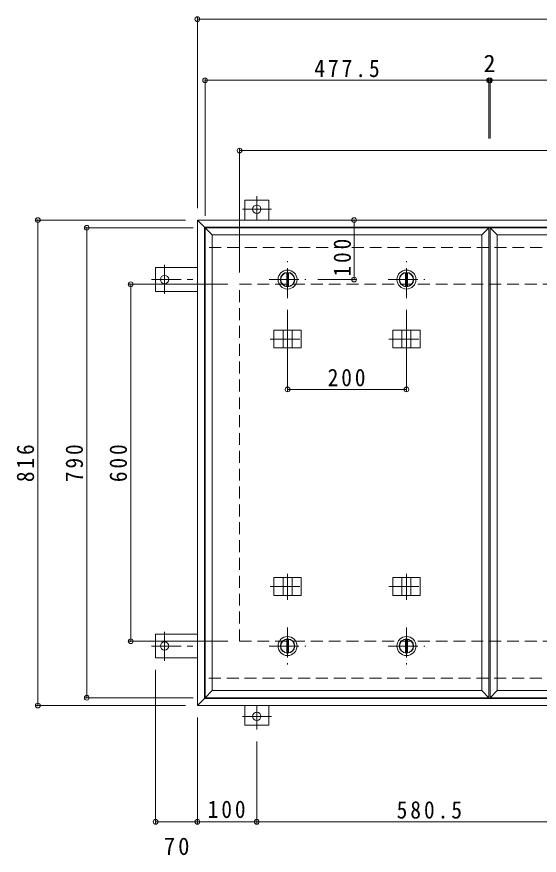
# Model space of a CAD drawing. Units: millimetres at full size, sheet at 1:10; some dimension numbers follow another scale. Extents: x -2686 to 2789, y -1962 to 1769.
# Drawn here: x -2686 to -1807, y -179 to 1231 of the extents above; entities that cross this region are included whole.
import ezdxf
from ezdxf.enums import TextEntityAlignment as Align

# ---------------------------------------------------------------- set-up
doc = ezdxf.new("R2010")
doc.units = ezdxf.units.MM
doc.header["$LTSCALE"] = 10
doc.header["$PDMODE"] = 32
doc.header["$PDSIZE"] = 8
doc.linetypes.add('CHAIN1', pattern=[8, 5, -1, 1, -1])
doc.linetypes.add('DASHED2', pattern=[3, 2, -1])
for name, color, linetype, lineweight in [('0-1_躯体', 2, 'DASHED2', 9), ('0-2_仕上', 4, 'Continuous', 9), ('0-3_建具', 4, 'Continuous', 9), ('0-C_084', 2, 'Continuous', 9), ('0-E_090', 3, 'Continuous', 9), ('0-F_092', 7, 'Continuous', 9)]:
    doc.layers.add(name, color=color, linetype=linetype, lineweight=lineweight)
doc.styles.add('ＭＳ ゴシック', font='')
doc.styles.get('ＭＳ ゴシック').set_extended_font_data('MS Gothic')

msp = doc.modelspace()

# ---------------------------------------------------------------- linework, layer by layer
at = {"layer": '0-1_躯体'}
for p, q in [((-452.35, 842.92), (-2370.35, 842.92)), ((-2311.35, 180.92), (-2311.35, 780.92)), ((-2311.35, 780.92), (-511.35, 780.92)), ((-2311.35, 180.92), (-511.35, 180.92)), ((-932.85, 118.92), (-2370.35, 118.92))]:
    msp.add_line(p, q, dxfattribs=at)
at = {"layer": '0-2_仕上'}
for p, q in [((-2369.35, 85.92), (-2369.35, 875.92)), ((-2369.35, 875.92), (-1891.85, 875.92)), ((-1891.85, 85.92), (-1891.85, 875.92)), ((-1889.85, 875.92), (-1412.35, 875.92)), ((-1877.85, 863.92), (-1889.85, 875.92)), ((-1889.85, 85.92), (-1889.85, 875.92)), ((-1903.85, 97.92), (-1903.85, 863.92)), ((-1877.85, 863.92), (-1424.35, 863.92)), ((-1877.85, 97.92), (-1877.85, 863.92)), ((-1877.85, 97.92), (-1889.85, 85.92)), ((-1889.85, 85.92), (-1412.35, 85.92)), ((-1877.85, 97.92), (-1424.35, 97.92))]:
    msp.add_line(p, q, dxfattribs=at)
for points in [[(-2357.35, 97.92), (-2357.35, 863.92), (-2369.35, 875.92)], [(-2357.35, 863.92), (-1903.85, 863.92), (-1891.85, 875.92)], [(-2357.35, 97.92), (-2369.35, 85.92), (-1891.85, 85.92)], [(-2357.35, 97.92), (-1903.85, 97.92), (-1891.85, 85.92)]]:
    msp.add_lwpolyline(points, dxfattribs=at)
at = {"layer": '0-3_建具', "color": 2}
for p, q in [((-2382.35, 72.92), (-2382.35, 888.92)), ((-2382.35, 888.92), (-2370.35, 876.92)), ((-440.35, 888.92), (-2382.35, 888.92)), ((-2370.35, 84.92), (-2370.35, 876.92)), ((-452.35, 876.92), (-2370.35, 876.92)), ((-2382.35, 72.92), (-2370.35, 84.92)), ((-452.35, 84.92), (-2370.35, 84.92)), ((-440.35, 72.92), (-2382.35, 72.92))]:
    msp.add_line(p, q, dxfattribs=at)
at = {"layer": '0-3_建具', "linetype": 'CHAIN1'}
for p, q in [((-2230.6, 711.04), (-2230.6, 667.8)), ((-2030.6, 711.04), (-2030.6, 667.8)), ((-2260.01, 688.92), (-2201.19, 688.92)), ((-2060.01, 688.92), (-2001.19, 688.92)), ((-2230.6, 250.81), (-2230.6, 294.04)), ((-2030.6, 250.81), (-2030.6, 294.04)), ((-2260.01, 272.92), (-2201.19, 272.92)), ((-2060.01, 272.92), (-2001.19, 272.92))]:
    msp.add_line(p, q, dxfattribs=at)
at = {"layer": '0-3_建具'}
for p, q in [((-2253.69, 703.92), (-2207.51, 703.92)), ((-2253.69, 703.92), (-2253.69, 673.92)), ((-2238.1, 703.92), (-2238.1, 673.92)), ((-2223.1, 703.92), (-2223.1, 673.92)), ((-2207.51, 703.92), (-2207.51, 673.92)), ((-2053.69, 703.92), (-2007.51, 703.92)), ((-2053.69, 703.92), (-2053.69, 673.92)), ((-2038.1, 703.92), (-2038.1, 673.92)), ((-2023.1, 703.92), (-2023.1, 673.92)), ((-2007.51, 703.92), (-2007.51, 673.92)), ((-2253.69, 673.92), (-2207.51, 673.92)), ((-2053.69, 673.92), (-2007.51, 673.92)), ((-2253.69, 287.92), (-2207.51, 287.92)), ((-2253.69, 257.92), (-2253.69, 287.92)), ((-2238.1, 257.92), (-2238.1, 287.92)), ((-2223.1, 257.92), (-2223.1, 287.92)), ((-2207.51, 257.92), (-2207.51, 287.92)), ((-2053.69, 287.92), (-2007.51, 287.92)), ((-2053.69, 257.92), (-2053.69, 287.92)), ((-2038.1, 257.92), (-2038.1, 287.92)), ((-2023.1, 257.92), (-2023.1, 287.92)), ((-2007.51, 257.92), (-2007.51, 287.92)), ((-2253.69, 257.92), (-2207.51, 257.92)), ((-2053.69, 257.92), (-2007.51, 257.92))]:
    msp.add_line(p, q, dxfattribs=at)
at = {"layer": '0-C_084', "linetype": 'CHAIN1'}
for p, q in [((-2230.6, 757.92), (-2230.6, 819.92)), ((-2030.6, 757.92), (-2030.6, 819.92)), ((-2261.6, 788.92), (-2199.6, 788.92)), ((-2061.6, 788.92), (-1999.6, 788.92)), ((-2230.6, 203.92), (-2230.6, 141.92)), ((-2030.6, 203.92), (-2030.6, 141.92)), ((-2261.6, 172.92), (-2199.6, 172.92)), ((-2061.6, 172.92), (-1999.6, 172.92))]:
    msp.add_line(p, q, dxfattribs=at)
at = {"layer": '0-C_084'}
for p, q in [((-2232.1, 800.33), (-2232.1, 777.52)), ((-2229.1, 800.33), (-2229.1, 777.52)), ((-2032.1, 800.33), (-2032.1, 777.52)), ((-2029.1, 800.33), (-2029.1, 777.52)), ((-2232.1, 161.52), (-2232.1, 184.33)), ((-2229.1, 161.52), (-2229.1, 184.33)), ((-2032.1, 161.52), (-2032.1, 184.33)), ((-2029.1, 161.52), (-2029.1, 184.33))]:
    msp.add_line(p, q, dxfattribs=at)
for centre, radius in [((-2230.6, 788.92), 16), ((-2030.6, 788.92), 16), ((-2230.6, 788.92), 12), ((-2230.6, 788.92), 11.5), ((-2030.6, 788.92), 12), ((-2030.6, 788.92), 11.5), ((-2230.6, 172.92), 16), ((-2230.6, 172.92), 12), ((-2230.6, 172.92), 11.5), ((-2030.6, 172.92), 16), ((-2030.6, 172.92), 12), ((-2030.6, 172.92), 11.5)]:
    msp.add_circle(centre, radius, dxfattribs=at)
at = {"layer": '0-E_090'}
for p, q in [((-2302.35, 888.92), (-2302.35, 922.12)), ((-2262.35, 922.12), (-2302.35, 922.12)), ((-2262.35, 888.92), (-2262.35, 922.12)), ((-2382.35, 808.92), (-2452.55, 808.92)), ((-2452.55, 808.92), (-2452.55, 768.92)), ((-2382.35, 768.92), (-2452.55, 768.92)), ((-2382.35, 192.92), (-2452.55, 192.92)), ((-2452.55, 152.92), (-2452.55, 192.92)), ((-2382.35, 152.92), (-2452.55, 152.92)), ((-2302.35, 72.92), (-2302.35, 39.72)), ((-2262.35, 72.92), (-2262.35, 39.72)), ((-2262.35, 39.72), (-2302.35, 39.72))]:
    msp.add_line(p, q, dxfattribs=at)
at = {"layer": '0-E_090', "linetype": 'CHAIN1'}
for p, q in [((-2282.35, 929.28), (-2282.35, 889.12)), ((-2257.51, 907.12), (-2306.39, 907.12)), ((-2437.55, 813.76), (-2437.55, 764.88)), ((-2459.71, 788.92), (-2382.35, 788.92)), ((-2437.55, 148.08), (-2437.55, 196.97)), ((-2459.71, 172.92), (-2382.35, 172.92)), ((-2282.35, 32.57), (-2282.35, 72.72)), ((-2257.51, 54.72), (-2306.39, 54.72))]:
    msp.add_line(p, q, dxfattribs=at)
at = {"layer": '0-E_090'}
for centre in [(-2282.35, 907.12), (-2437.55, 788.92), (-2437.55, 172.92), (-2282.35, 54.72)]:
    msp.add_circle(centre, 7, dxfattribs=at)
at = {"layer": '0-F_092'}
for p, q in [((-2382.35, 1229.64), (-2382.35, 908.92)), ((-2382.35, 1226.64), (-440.35, 1226.64)), ((-2369.35, 1126.84), (-2369.35, 895.92)), ((-2369.35, 1123.84), (-1891.85, 1123.84)), ((-1891.85, 1126.84), (-1891.85, 1026.2)), ((-1891.85, 1123.84), (-1889.85, 1123.84)), ((-1889.85, 1126.84), (-1889.85, 1026.2)), ((-1889.85, 1123.84), (-1412.35, 1123.84)), ((-2311.35, 1008.64), (-2311.35, 800.92)), ((-2311.35, 1005.64), (-511.35, 1005.64)), ((-2653.72, 888.92), (-2402.35, 888.92)), ((-2650.72, 888.92), (-2650.72, 72.92)), ((-2118.71, 888.92), (-2118.71, 788.92)), ((-2571.4, 875.92), (-2389.35, 875.92)), ((-2568.4, 85.92), (-2568.4, 875.92)), ((-2497.47, 780.92), (-2331.35, 780.92)), ((-2494.47, 180.92), (-2494.47, 780.92)), ((-2115.71, 788.92), (-2179.6, 788.92)), ((-2230.6, 601.17), (-2230.6, 737.92)), ((-2030.6, 601.17), (-2030.6, 737.92)), ((-2230.6, 604.17), (-2030.6, 604.17)), ((-2497.47, 180.92), (-2331.35, 180.92)), ((-2452.55, -125.53), (-2452.55, 132.92)), ((-2571.4, 85.92), (-2389.35, 85.92)), ((-2653.72, 72.92), (-2402.35, 72.92)), ((-2382.35, -125.53), (-2382.35, 52.92)), ((-2282.35, -125.53), (-2282.35, 12.57)), ((-2452.55, -122.53), (-2382.35, -122.53)), ((-2382.35, -122.53), (-2282.35, -122.53)), ((-2282.35, -122.53), (-1701.85, -122.53))]:
    msp.add_line(p, q, dxfattribs=at)
for p in [(-2382.35, 1226.64), (-2369.35, 1123.84), (-1891.85, 1123.84), (-1889.85, 1123.84), (-2311.35, 1005.64), (-2650.72, 888.92), (-2118.71, 888.92), (-2568.4, 875.92), (-2118.71, 788.92), (-2494.47, 780.92), (-2230.6, 604.17), (-2030.6, 604.17), (-2494.47, 180.92), (-2568.4, 85.92), (-2650.72, 72.92), (-2452.55, -122.53), (-2382.35, -122.53), (-2282.35, -122.53)]:
    msp.add_point(p, dxfattribs=at)

# ---------------------------------------------------------------- texts
at = {"layer": '0-F_092', "color": 2, "style": 'ＭＳ ゴシック'}
msp.add_text('2', height=29.33, dxfattribs=at).set_placement((-1900.85, 1128.84), align=Align.BOTTOM_LEFT)
at = {"layer": '0-F_092', "color": 2, "char_height": 29.33, "attachment_point": 7, "style": 'ＭＳ ゴシック'}
for s, insert in [('\\T1.28;\\W0.9;477.5', (-2185.6, 1128.84)), ('\\T1.27;\\W0.9;200', (-2163.1, 609.17)), ('\\T1.27;\\W0.9;100', (-2364.85, -116.53)), ('\\T1.28;\\W0.9;580.5', (-2047.1, -117.53)), ('\\T1.27;\\W0.95;70', (-2438.7, -178.71))]:
    msp.add_mtext(s, dxfattribs=dict(at, insert=insert))
at = {"layer": '0-F_092', "color": 2, "char_height": 29.33, "attachment_point": 7, "rotation": 90, "style": 'ＭＳ ゴシック'}
for s, insert in [('\\T1.27;\\W0.9;100', (-2123.71, 794)), ('\\T1.27;\\W0.9;816', (-2656.72, 448.42)), ('\\T1.27;\\W0.9;790', (-2574.4, 448.42)), ('\\T1.27;\\W0.9;600', (-2500.47, 448.42))]:
    msp.add_mtext(s, dxfattribs=dict(at, insert=insert))

doc.saveas('drawing.dxf')
